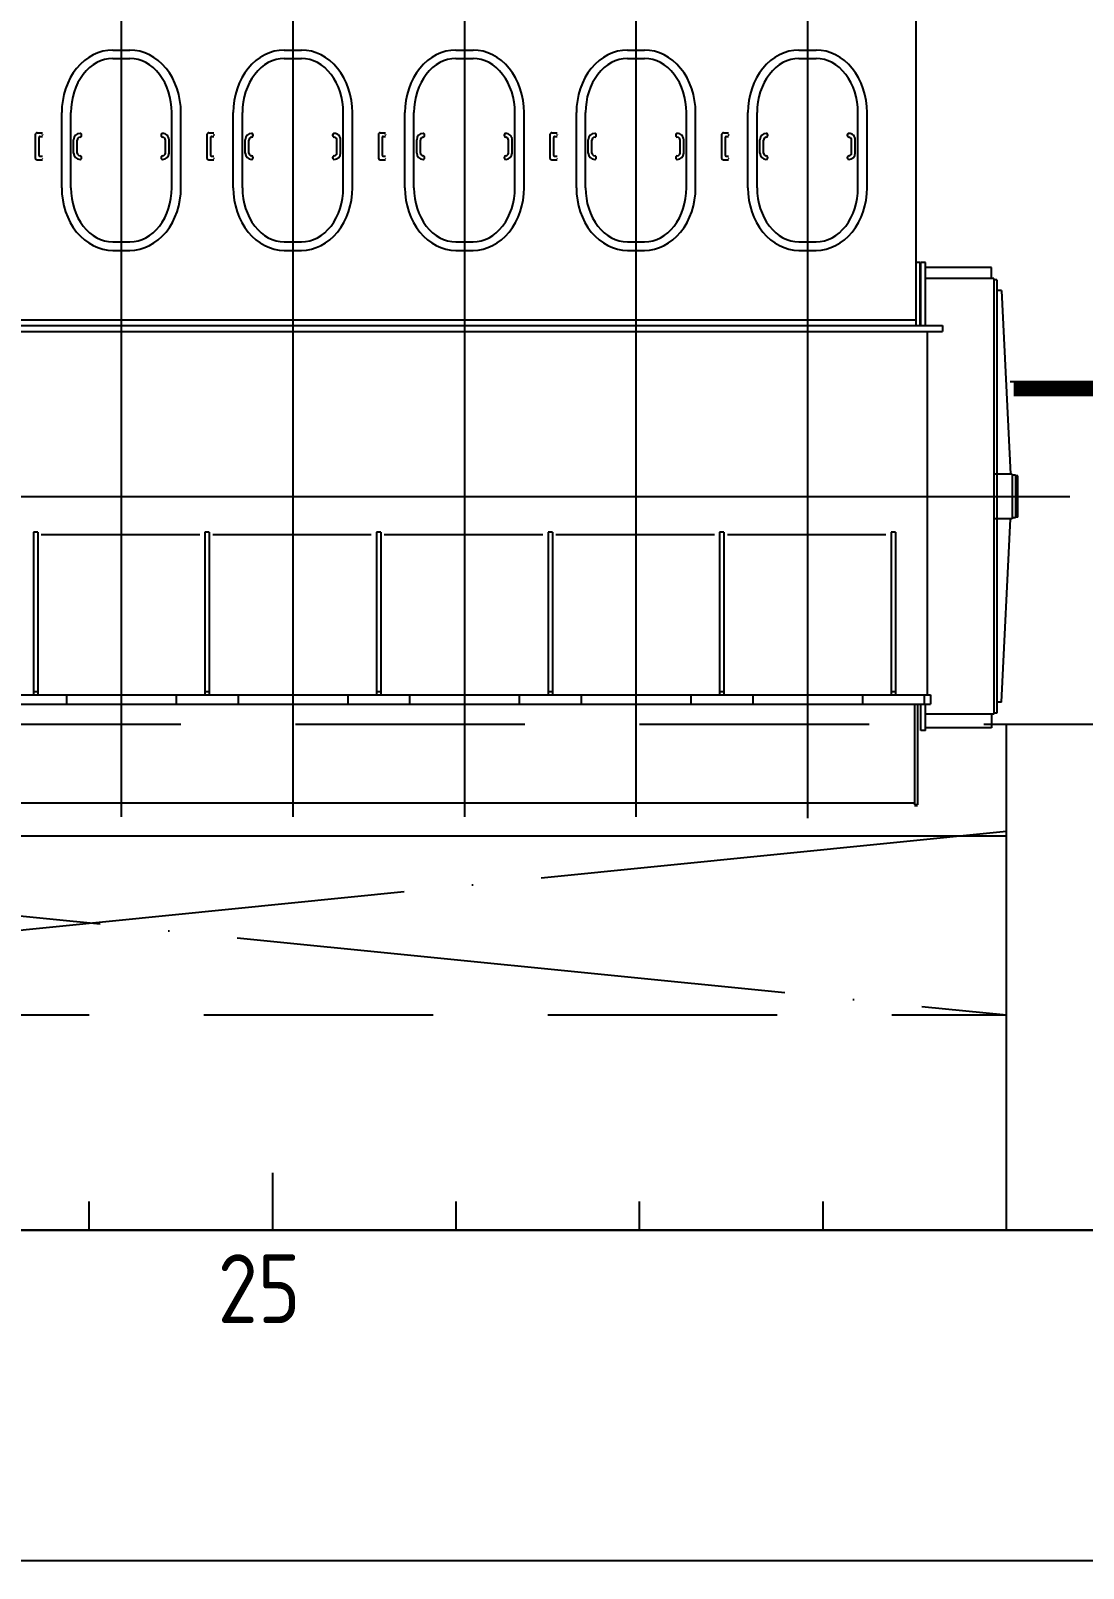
# Model space of a CAD drawing. Header units: millimetres. Extents: x -1838618 to -1600818, y -1770412 to -1553248.
# Drawn here: x -1808359 to -1803770, y -1664319 to -1657614 of the extents above; entities that cross this region are included whole.
import ezdxf

# ---------------------------------------------------------------- set-up
doc = ezdxf.new("R2010")
doc.units = ezdxf.units.MM
doc.header["$LTSCALE"] = 100
doc.header["$PDMODE"] = 35
for name, pattern in [('ACAD_ISO02W100', [15, 12, -3]), ('ACAD_ISO04W100', [30, 24, -3, 0, -3]), ('CENTER2', [28.575, 19.05, -3.175, 3.175, -3.175]), ('DASHED', [0.75, 0.5, -0.25])]:
    doc.linetypes.add(name, pattern=pattern)
for name, color, linetype in [('412equipment', 6, 'Continuous'), ('bc', 7, 'Continuous'), ('bt', 7, 'Continuous')]:
    doc.layers.add(name, color=color, linetype=linetype)
doc.layers.add('415floorplate', color=230, linetype='Continuous', lineweight=50)
doc.styles.get("Standard").update_dxf_attribs({"font": 'gbenor.shx', "width": 0.9, "bigfont": 'gbcbig.shx'})
doc.dimstyles.new('ISO-25', dxfattribs={"dimtxt": 200, "dimasz": 200, "dimexe": 20, "dimexo": 0.625, "dimgap": 35, "dimtad": 1, "dimdec": 0, "dimtxsty": 'Standard', "dimcen": 2.5, "dimclrd": 2, "dimclre": 2, "dimclrt": 2, "dimadec": 0, "dimazin": 0, "dimtfac": 1, "dimtdec": 0, "dimtmove": 0, "dimatfit": 3, "dimfxl": 1, "dimarcsym": 0})

# ---------------------------------------------------------------- blocks, each defined once
blk = doc.blocks.new('ME-1')
at = {"color": 9, "linetype": 'CENTER2', "ltscale": 25.4}
for p, q in [((2189.979575, 6375.71985), (2189.979575, -1397.150425)), ((2937.983725, 6395.238875), (2937.983725, -1397.150425)), ((3685.98445, 6375.71985), (3685.98445, -1397.150425)), ((4433.980975, 6375.71985), (4433.980975, -1397.150425)), ((5181.9771, 6375.71985), (5181.9771, -1403.0777)), ((5655.978025, 745.000075), (5655.978025, 3026.9989)), ((5672.97785, 1019.996275), (5655.977275, 1019.996275)), ((5672.97785, 744.9997), (5672.97785, 1019.996275)), ((5675.974675, 744.9997), (5675.974675, 1020.002375)), ((5695.976275, 1020.002375), (5675.9766, 1020.002375)), ((5695.976275, 744.9997), (5695.976275, 1020.002375)), ((5983.97735, 998.562625), (5695.976275, 998.562625)), ((5993.9771, 949.999625), (5695.976275, 949.999625)), ((5983.97735, 949.999625), (5983.97735, 998.562625)), ((5993.9771, 949.999625), (5993.9771, -950.000375)), ((6006.977575, 944.9997), (5993.9771, 944.9997)), ((6006.977575, 944.9997), (6006.977575, -945.00045)), ((6026.97735, 897.499475), (6006.977575, 897.499475)), ((6026.977275, 897.49975), (6066.977275, 97.49965)), ((235.480525, 745.00275), (5770.9782, 745.00275)), ((297.9767, 770.000075), (5655.978025, 770.000075)), ((5770.9782, 745.001225), (5770.9782, 720.00085)), ((246.9807, 720.00085), (5770.9782, 720.00085)), ((5702.97815, 720.001225), (5702.97815, -865.000525)), ((6073.977125, 97.499625), (5993.9771, 97.499625)), ((6073.977125, 97.499625), (6073.977125, -97.500375)), ((6088.977125, 92.499625), (6073.977125, 92.499625)), ((6088.977125, 92.499625), (6088.977125, -92.500375)), ((6098.977125, 89.999625), (6088.977125, 89.999625)), ((6098.977125, -90.000375), (6098.977125, 89.999625)), ((-310.998125, 0), (6325.588775, 0)), ((6073.977125, -97.500375), (5993.9771, -97.500375)), ((6026.977775, -897.5005), (6066.977775, -97.500425)), ((6088.977125, -92.500375), (6073.977125, -92.500375)), ((6098.977125, -90.000375), (6088.977125, -90.000375)), ((1825.490975, -156.0005), (1806.490725, -156.0005)), ((1806.490725, -156.0005), (1806.490725, -865.000525)), ((1825.490975, -156.0005), (1825.490975, -865.000525)), ((2531.64295, -166.673275), (1840.34045, -166.673275)), ((2573.4875, -156.0005), (2554.48725, -156.0005)), ((2554.48725, -156.0005), (2554.48725, -865.000525)), ((2573.4875, -156.0005), (2573.4875, -865.000525)), ((3279.639075, -166.673275), (2588.3366, -166.673275)), ((3321.484025, -156.0005), (3302.483775, -156.0005)), ((3302.483775, -156.0005), (3302.483775, -865.000525)), ((3321.484025, -156.0005), (3321.484025, -865.000525)), ((4027.635225, -166.673275), (3336.332725, -166.673275)), ((4069.48055, -156.0005), (4050.4803, -156.0005)), ((4050.4803, -156.0005), (4050.4803, -865.000525)), ((4069.48055, -156.0005), (4069.48055, -865.000525)), ((4775.63135, -166.673275), (4084.328875, -166.673275)), ((4817.47705, -156.0005), (4798.476825, -156.0005)), ((4798.476825, -156.0005), (4798.476825, -865.000525)), ((4817.47705, -156.0005), (4817.47705, -865.000525)), ((5523.6275, -166.673275), (4832.325, -166.673275)), ((5546.477925, -156.0005), (5546.477925, -865.000525)), ((5565.477025, -156.0005), (5546.477925, -156.0005)), ((5565.477025, -156.0005), (5565.477025, -865.000525)), ((342.4805, -865.00015), (5717.977925, -865.00015)), ((1825.490975, -852.000425), (1806.490725, -852.000425)), ((1950.9907, -865.000525), (1950.9907, -905.00105)), ((2428.98715, -865.000525), (2428.98715, -905.00105)), ((2573.4875, -852.000425), (2554.48725, -852.000425)), ((2698.987225, -865.000525), (2698.987225, -905.00105)), ((3176.983675, -865.000525), (3176.983675, -905.00105)), ((3321.484025, -852.000425), (3302.483775, -852.000425)), ((3446.98375, -865.000525), (3446.98375, -905.00105)), ((3924.9802, -865.000525), (3924.9802, -905.00105)), ((4069.48055, -852.000425), (4050.4803, -852.000425)), ((4194.980275, -865.000525), (4194.980275, -905.00105)), ((4672.9767, -865.000525), (4672.9767, -905.00105)), ((4817.47705, -852.000425), (4798.476825, -852.000425)), ((4942.976775, -865.000525), (4942.976775, -905.00105)), ((5420.977425, -865.000525), (5420.977425, -905.00105)), ((5565.477025, -852.000425), (5546.477925, -852.000425)), ((5690.9775, -865.000525), (5690.9775, -905.00105)), ((5717.977925, -865.000525), (5717.977925, -905.00145)), ((297.4808, -905.00105), (5717.977925, -905.00105)), ((5647.9767, -905.00145), (5647.9767, -1345.0016)), ((5660.9772, -905.00145), (5660.9772, -1345.0016)), ((5675.974675, -1019.997025), (5675.974675, -905.00145)), ((5695.976275, -1019.997025), (5695.976275, -905.00145)), ((6026.97735, -897.500225), (6006.977575, -897.500225)), ((5993.9771, -950.000375), (5695.976275, -950.000375)), ((5983.97735, -950.000375), (5983.97735, -1008.934775)), ((6006.977575, -945.00045), (5993.9771, -945.00045)), ((5695.976275, -1019.997025), (5675.9766, -1019.997025)), ((5983.97735, -1008.934775), (5695.976275, -1008.934775)), ((324.480475, -1336.00005), (5647.9767, -1336.00005)), ((5660.9772, -1345.0016), (5647.9767, -1345.0016)), ((5648.9712, -1346.997075), (5661.9717, -1346.997075))]:
    blk.add_line(p, q, dxfattribs=at)
at = {"color": 9, "linetype": 'Continuous', "ltscale": 25.4}
for p, q in [((2152.479575, 1946.821758), (2227.479575, 1946.821758)), ((2900.483725, 1946.821758), (2975.483725, 1946.821758)), ((3648.48445, 1946.821758), (3723.48445, 1946.821758)), ((4396.480975, 1946.821758), (4471.480975, 1946.821758)), ((5144.4771, 1946.821758), (5219.4771, 1946.821758)), ((2152.479575, 1909.759746), (2227.479575, 1909.759746)), ((2900.483725, 1909.759746), (2975.483725, 1909.759746)), ((3648.48445, 1909.759746), (3723.48445, 1909.759746)), ((4396.480975, 1909.759746), (4471.480975, 1909.759746)), ((5144.4771, 1909.759746), (5219.4771, 1909.759746)), ((1929.979087, 1346.14085), (1929.979087, 1673.8596)), ((1969.978354, 1346.14085), (1969.978354, 1673.8596)), ((2409.980796, 1346.14085), (2409.980796, 1673.8596)), ((2449.980307, 1346.14085), (2449.980307, 1673.8596)), ((2677.983237, 1346.14085), (2677.983237, 1673.8596)), ((2717.982504, 1346.14085), (2717.982504, 1673.8596)), ((3157.984946, 1346.14085), (3157.984946, 1673.8596)), ((3197.984457, 1346.14085), (3197.984457, 1673.8596)), ((3425.983962, 1346.14085), (3425.983962, 1673.8596)), ((3465.983229, 1346.14085), (3465.983229, 1673.8596)), ((3905.985671, 1346.14085), (3905.985671, 1673.8596)), ((3945.985182, 1346.14085), (3945.985182, 1673.8596)), ((4173.980487, 1346.14085), (4173.980487, 1673.8596)), ((4213.979754, 1346.14085), (4213.979754, 1673.8596)), ((4653.982196, 1346.14085), (4653.982196, 1673.8596)), ((4693.981707, 1346.14085), (4693.981707, 1673.8596)), ((4921.976612, 1346.14085), (4921.976612, 1673.8596)), ((4961.975879, 1346.14085), (4961.975879, 1673.8596)), ((5401.978321, 1346.14085), (5401.978321, 1673.8596)), ((5441.977832, 1346.14085), (5441.977832, 1673.8596)), ((1815.011802, 1577.809551), (1815.011802, 1475.904522)), ((1823.01522, 1585.809292), (1845.988852, 1585.803295)), ((1831.011802, 1565.806377), (1831.011802, 1487.901592)), ((1835.013968, 1569.80616), (1846.012748, 1569.803291)), ((1981.979087, 1497.59544), (1981.979087, 1555.382549)), ((1997.979087, 1497.59544), (1997.979087, 1553.383038)), ((2381.980063, 1497.59544), (2381.980063, 1553.383038)), ((2397.980063, 1497.59544), (2397.980063, 1555.382549)), ((2563.015952, 1577.809551), (2563.015952, 1475.904522)), ((2571.01937, 1585.809292), (2593.993002, 1585.803295)), ((2579.015952, 1565.806377), (2579.015952, 1487.901592)), ((2583.018118, 1569.80616), (2594.016898, 1569.803291)), ((2729.983237, 1497.59544), (2729.983237, 1555.382549)), ((2745.983237, 1497.59544), (2745.983237, 1553.383038)), ((3129.984213, 1497.59544), (3129.984213, 1553.383038)), ((3145.984213, 1497.59544), (3145.984213, 1555.382549)), ((3311.016677, 1577.809551), (3311.016677, 1475.904522)), ((3319.020095, 1585.809292), (3341.993727, 1585.803295)), ((3327.016677, 1565.806377), (3327.016677, 1487.901592)), ((3331.018843, 1569.80616), (3342.017623, 1569.803291)), ((3477.983962, 1497.59544), (3477.983962, 1555.382549)), ((3493.983962, 1497.59544), (3493.983962, 1553.383038)), ((3877.984938, 1497.59544), (3877.984938, 1553.383038)), ((3893.984938, 1497.59544), (3893.984938, 1555.382549)), ((4059.013202, 1577.809551), (4059.013202, 1475.904522)), ((4067.01662, 1585.809292), (4089.990252, 1585.803295)), ((4075.013202, 1565.806377), (4075.013202, 1487.901592)), ((4079.015368, 1569.80616), (4090.014148, 1569.803291)), ((4225.980487, 1497.59544), (4225.980487, 1555.382549)), ((4241.980487, 1497.59544), (4241.980487, 1553.383038)), ((4625.981463, 1497.59544), (4625.981463, 1553.383038)), ((4641.981463, 1497.59544), (4641.981463, 1555.382549)), ((4807.009327, 1577.809551), (4807.009327, 1475.904522)), ((4815.012745, 1585.809292), (4837.986377, 1585.803295)), ((4823.009327, 1565.806377), (4823.009327, 1487.901592)), ((4827.011493, 1569.80616), (4838.010273, 1569.803291)), ((4973.976612, 1497.59544), (4973.976612, 1555.382549)), ((4989.976612, 1497.59544), (4989.976612, 1553.383038)), ((5373.977588, 1497.59544), (5373.977588, 1553.383038)), ((5389.977588, 1497.59544), (5389.977588, 1555.382549)), ((1835.011832, 1483.901438), (1846.035025, 1483.898561)), ((2583.015982, 1483.901438), (2594.039175, 1483.898561)), ((3331.016707, 1483.901438), (3342.0399, 1483.898561)), ((4079.013232, 1483.901438), (4090.036425, 1483.898561)), ((4827.009357, 1483.901438), (4838.03255, 1483.898561)), ((1823.010337, 1467.904568), (1846.01229, 1467.898567)), ((2571.014487, 1467.904568), (2594.01644, 1467.898567)), ((3319.015212, 1467.904568), (3342.017165, 1467.898567)), ((4067.011737, 1467.904568), (4090.01369, 1467.898567)), ((4815.007862, 1467.904568), (4838.009815, 1467.898567)), ((2152.479575, 1110.240215), (2227.479575, 1110.240215)), ((2152.479575, 1073.178692), (2227.479575, 1073.178692)), ((2900.483725, 1110.240215), (2975.483725, 1110.240215)), ((2900.483725, 1073.178692), (2975.483725, 1073.178692)), ((3648.48445, 1110.240215), (3723.48445, 1110.240215)), ((3648.48445, 1073.178692), (3723.48445, 1073.178692)), ((4396.480975, 1110.240215), (4471.480975, 1110.240215)), ((4396.480975, 1073.178692), (4471.480975, 1073.178692)), ((5144.4771, 1110.240215), (5219.4771, 1110.240215)), ((5144.4771, 1073.178692), (5219.4771, 1073.178692))]:
    blk.add_line(p, q, dxfattribs=at)
for centre, radius, start, end in [((1823.011802, 1577.809551), 7.999999, 89.9846830005, 180.000019997), ((1835.012046, 1565.806377), 3.999999, 89.9846830005, 180.000019997), ((2009.979575, 1555.382549), 28, 89.9999829979, 179.9999659958), ((2011.978843, 1553.383038), 14.000002, 98.2134220027, 180.000019997), ((2369.979575, 1555.382549), 28, 359.9999629942, 89.9999829979), ((2367.980307, 1553.383038), 14.000002, 359.9999629942, 81.786543998), ((2571.015952, 1577.809551), 7.999999, 89.9846830005, 180.000019997), ((2583.016196, 1565.806377), 3.999999, 89.9846830005, 180.000019997), ((2757.983725, 1555.382549), 28, 89.9999829979, 179.9999659958), ((2759.982993, 1553.383038), 14.000002, 98.2134220027, 180.000019997), ((3117.983725, 1555.382549), 28, 359.9999629942, 89.9999829979), ((3115.984457, 1553.383038), 14.000002, 359.9999629942, 81.786543998), ((3319.016677, 1577.809551), 7.999999, 89.9846830005, 180.000019997), ((3331.016921, 1565.806377), 3.999999, 89.9846830005, 180.000019997), ((3505.98445, 1555.382549), 28, 89.9999829979, 179.9999659958), ((3507.983718, 1553.383038), 14.000002, 98.2134220027, 180.000019997), ((3865.98445, 1555.382549), 28, 359.9999629942, 89.9999829979), ((3863.985182, 1553.383038), 14.000002, 359.9999629942, 81.786543998), ((4067.013202, 1577.809551), 7.999999, 89.9846830005, 180.000019997), ((4079.013446, 1565.806377), 3.999999, 89.9846830005, 180.000019997), ((4253.980975, 1555.382549), 28, 89.9999829979, 179.9999659958), ((4255.980243, 1553.383038), 14.000002, 98.2134220027, 180.000019997), ((4613.980975, 1555.382549), 28, 359.9999629942, 89.9999829979), ((4611.981707, 1553.383038), 14.000002, 359.9999629942, 81.786543998), ((4815.009327, 1577.809551), 7.999999, 89.9846830005, 180.000019997), ((4827.009571, 1565.806377), 3.999999, 89.9846830005, 180.000019997), ((5001.9771, 1555.382549), 28, 89.9999829979, 179.9999659958), ((5003.976368, 1553.383038), 14.000002, 98.2134220027, 180.000019997), ((5361.9771, 1555.382549), 28, 359.9999629942, 89.9999829979), ((5359.977832, 1553.383038), 14.000002, 359.9999629942, 81.786543998), ((1823.011802, 1475.904522), 7.999999, 180.000019997, 269.9857960012), ((1835.012046, 1487.901592), 3.999999, 180.000019997, 269.9868889982), ((2009.979575, 1497.59544), 28, 179.9999659958, 269.999838997), ((2009.979575, 1497.59544), 11.999996, 179.9999659958, 269.999838997), ((2369.979575, 1497.59544), 11.999996, 270.0001269988, 0.0000179959), ((2369.979575, 1497.59544), 28, 270.0001269988, 0.0000179959), ((2571.015952, 1475.904522), 7.999999, 180.000019997, 269.9857960012), ((2583.016196, 1487.901592), 3.999999, 180.000019997, 269.9868889982), ((2757.983725, 1497.59544), 28, 179.9999659958, 269.999838997), ((2757.983725, 1497.59544), 11.999996, 179.9999659958, 269.999838997), ((3117.983725, 1497.59544), 11.999996, 270.0001269988, 0.0000179959), ((3117.983725, 1497.59544), 28, 270.0001269988, 0.0000179959), ((3319.016677, 1475.904522), 7.999999, 180.000019997, 269.9857960012), ((3331.016921, 1487.901592), 3.999999, 180.000019997, 269.9868889982), ((3505.98445, 1497.59544), 28, 179.9999659958, 269.999838997), ((3505.98445, 1497.59544), 11.999996, 179.9999659958, 269.999838997), ((3865.98445, 1497.59544), 11.999996, 270.0001269988, 0.0000179959), ((3865.98445, 1497.59544), 28, 270.0001269988, 0.0000179959), ((4067.013202, 1475.904522), 7.999999, 180.000019997, 269.9857960012), ((4079.013446, 1487.901592), 3.999999, 180.000019997, 269.9868889982), ((4253.980975, 1497.59544), 28, 179.9999659958, 269.999838997), ((4253.980975, 1497.59544), 11.999996, 179.9999659958, 269.999838997), ((4613.980975, 1497.59544), 11.999996, 270.0001269988, 0.0000179959), ((4613.980975, 1497.59544), 28, 270.0001269988, 0.0000179959), ((4815.009327, 1475.904522), 7.999999, 180.000019997, 269.9857960012), ((4827.009571, 1487.901592), 3.999999, 180.000019997, 269.9868889982), ((5001.9771, 1497.59544), 28, 179.9999659958, 269.999838997), ((5001.9771, 1497.59544), 11.999996, 179.9999659958, 269.999838997), ((5361.9771, 1497.59544), 11.999996, 270.0001269988, 0.0000179959), ((5361.9771, 1497.59544), 28, 270.0001269988, 0.0000179959)]:
    blk.add_arc(centre, radius, start, end, dxfattribs=at)
at = {"color": 9, "linetype": 'Continuous'}
for centre, major_axis, ratio, start_param, end_param in [((2152.479567, 1673.859585), (-0.000015, 272.959963), 0.815138, 6.2831852557, 7.8539816443), ((2227.479583, 1673.859585), (0.000015, 272.959963), 0.815138, 4.7123889701, 6.2831853586), ((2900.483717, 1673.859585), (-0.000015, 272.959963), 0.815138, 6.2831852557, 7.8539816443), ((2975.483733, 1673.859585), (0.000015, 272.959963), 0.815138, 4.7123889701, 6.2831853586), ((3648.484442, 1673.859585), (-0.000015, 272.959963), 0.815138, 6.2831852557, 7.8539816443), ((3723.484458, 1673.859585), (0.000015, 272.959963), 0.815138, 4.7123889701, 6.2831853586), ((4396.480967, 1673.859585), (-0.000015, 272.959963), 0.815138, 6.2831852557, 7.8539816443), ((4471.480983, 1673.859585), (0.000015, 272.959963), 0.815138, 4.7123889701, 6.2831853586), ((5144.477092, 1673.859585), (-0.000015, 272.959963), 0.815138, 6.2831852557, 7.8539816443), ((5219.477108, 1673.859585), (0.000015, 272.959963), 0.815138, 4.7123889701, 6.2831853586), ((2152.479583, 1673.8596), (-0.000008, 235.900041), 0.773633, 0, 1.5707963341), ((2227.479567, 1673.8596), (0.000008, 235.900041), 0.773633, 4.7123889731, 6.2831853072), ((2900.483733, 1673.8596), (-0.000008, 235.900041), 0.773633, 0, 1.5707963341), ((2975.483717, 1673.8596), (0.000008, 235.900041), 0.773633, 4.7123889731, 6.2831853072), ((3648.484458, 1673.8596), (-0.000008, 235.900041), 0.773633, 0, 1.5707963341), ((3723.484442, 1673.8596), (0.000008, 235.900041), 0.773633, 4.7123889731, 6.2831853072), ((4396.480983, 1673.8596), (-0.000008, 235.900041), 0.773633, 0, 1.5707963341), ((4471.480967, 1673.8596), (0.000008, 235.900041), 0.773633, 4.7123889731, 6.2831853072), ((5144.477108, 1673.8596), (-0.000008, 235.900041), 0.773633, 0, 1.5707963341), ((5219.477092, 1673.8596), (0.000008, 235.900041), 0.773633, 4.7123889731, 6.2831853072), ((1846.011802, 1577.803692), (0.32, 0), 0.499997, 3.1415926536, 6.2831853072), ((2009.979575, 1575.382793), (0, 7.999992), 0.828898, 3.1415926536, 6.2831853072), ((2369.979575, 1575.382793), (0, 7.999992), 0.828898, 0, 3.1415926536), ((2594.015952, 1577.803692), (0.32, 0), 0.499997, 3.1415926536, 6.2831853072), ((2757.983725, 1575.382793), (0, 7.999992), 0.828898, 3.1415926536, 6.2831853072), ((3117.983725, 1575.382793), (0, 7.999992), 0.828898, 0, 3.1415926536), ((3342.016677, 1577.803692), (0.32, 0), 0.499997, 3.1415926536, 6.2831853072), ((3505.98445, 1575.382793), (0, 7.999992), 0.828898, 3.1415926536, 6.2831853072), ((3865.98445, 1575.382793), (0, 7.999992), 0.828898, 0, 3.1415926536), ((4090.013202, 1577.803692), (0.32, 0), 0.499997, 3.1415926536, 6.2831853072), ((4253.980975, 1575.382793), (0, 7.999992), 0.828898, 3.1415926536, 6.2831853072), ((4613.980975, 1575.382793), (0, 7.999992), 0.828898, 0, 3.1415926536), ((4838.009327, 1577.803692), (0.32, 0), 0.499997, 3.1415926536, 6.2831853072), ((5001.9771, 1575.382793), (0, 7.999992), 0.828898, 3.1415926536, 6.2831853072), ((5361.9771, 1575.382793), (0, 7.999992), 0.828898, 0, 3.1415926536), ((1846.011802, 1475.898907), (0.32, 0), 0.499996, 3.1415926536, 6.2831853072), ((2009.979575, 1477.594952), (0, 8), 0.828897, 3.1415926536, 6.2831853072), ((2369.979575, 1477.594952), (0, 8), 0.828897, 0, 3.1415926536), ((2594.015952, 1475.898907), (0.32, 0), 0.499996, 3.1415926536, 6.2831853072), ((2757.983725, 1477.594952), (0, 8), 0.828897, 3.1415926536, 6.2831853072), ((3117.983725, 1477.594952), (0, 8), 0.828897, 0, 3.1415926536), ((3342.016677, 1475.898907), (0.32, 0), 0.499996, 3.1415926536, 6.2831853072), ((3505.98445, 1477.594952), (0, 8), 0.828897, 3.1415926536, 6.2831853072), ((3865.98445, 1477.594952), (0, 8), 0.828897, 0, 3.1415926536), ((4090.013202, 1475.898907), (0.32, 0), 0.499996, 3.1415926536, 6.2831853072), ((4253.980975, 1477.594952), (0, 8), 0.828897, 3.1415926536, 6.2831853072), ((4613.980975, 1477.594952), (0, 8), 0.828897, 0, 3.1415926536), ((4838.009327, 1475.898907), (0.32, 0), 0.499996, 3.1415926536, 6.2831853072), ((5001.9771, 1477.594952), (0, 8), 0.828897, 3.1415926536, 6.2831853072), ((5361.9771, 1477.594952), (0, 8), 0.828897, 0, 3.1415926536), ((2152.479567, 1346.140865), (-0.000015, -272.959963), 0.815138, 4.7123889701, 6.2831853586), ((2152.479583, 1346.14085), (-0.000008, -235.900041), 0.773633, 4.7123889731, 6.2831853072), ((2227.479567, 1346.14085), (0.000008, -235.900041), 0.773633, 0, 1.5707963341), ((2227.479583, 1346.140865), (0.000015, -272.959963), 0.815138, 6.2831852557, 7.8539816443), ((2900.483717, 1346.140865), (-0.000015, -272.959963), 0.815138, 4.7123889701, 6.2831853586), ((2900.483733, 1346.14085), (-0.000008, -235.900041), 0.773633, 4.7123889731, 6.2831853072), ((2975.483717, 1346.14085), (0.000008, -235.900041), 0.773633, 0, 1.5707963341), ((2975.483733, 1346.140865), (0.000015, -272.959963), 0.815138, 6.2831852557, 7.8539816443), ((3648.484442, 1346.140865), (-0.000015, -272.959963), 0.815138, 4.7123889701, 6.2831853586), ((3648.484458, 1346.14085), (-0.000008, -235.900041), 0.773633, 4.7123889731, 6.2831853072), ((3723.484442, 1346.14085), (0.000008, -235.900041), 0.773633, 0, 1.5707963341), ((3723.484458, 1346.140865), (0.000015, -272.959963), 0.815138, 6.2831852557, 7.8539816443), ((4396.480967, 1346.140865), (-0.000015, -272.959963), 0.815138, 4.7123889701, 6.2831853586), ((4396.480983, 1346.14085), (-0.000008, -235.900041), 0.773633, 4.7123889731, 6.2831853072), ((4471.480967, 1346.14085), (0.000008, -235.900041), 0.773633, 0, 1.5707963341), ((4471.480983, 1346.140865), (0.000015, -272.959963), 0.815138, 6.2831852557, 7.8539816443), ((5144.477092, 1346.140865), (-0.000015, -272.959963), 0.815138, 4.7123889701, 6.2831853586), ((5144.477108, 1346.14085), (-0.000008, -235.900041), 0.773633, 4.7123889731, 6.2831853072), ((5219.477092, 1346.14085), (0.000008, -235.900041), 0.773633, 0, 1.5707963341), ((5219.477108, 1346.140865), (0.000015, -272.959963), 0.815138, 6.2831852557, 7.8539816443)]:
    blk.add_ellipse(centre, major_axis=major_axis, ratio=ratio, start_param=start_param, end_param=end_param, dxfattribs=at)
blk = doc.blocks.new('*D70')
at = {"color": 2, "lineweight": -2, "transparency": 16777216}
for p, q in [((-1818504.3, -1662846), (-1818504.3, -1664305.6)), ((-1800104.3, -1662846.6), (-1800104.3, -1664305.6)), ((-1818304.3, -1664285.6), (-1800304.3, -1664285.6))]:
    blk.add_line(p, q, dxfattribs=at)
at = {"color": 2, "transparency": 16777216}
for points in [[(-1818304.3, -1664252.3), (-1818304.3, -1664319), (-1818504.3, -1664285.6)], [(-1800304.3, -1664252.3), (-1800304.3, -1664319), (-1800104.3, -1664285.6)]]:
    blk.add_solid(points, dxfattribs=at)
at = {"layer": 'Defpoints', "color": 0, "transparency": 16777216}
for p in [(-1818504.3, -1662845.3), (-1800104.3, -1662846), (-1800104.3, -1664285.6)]:
    blk.add_point(p, dxfattribs=at)
at = {"color": 2, "transparency": 16777216, "insert": (-1809304.3, -1664150.6), "char_height": 200, "attachment_point": 5}
blk.add_mtext('18400', dxfattribs=at)
blk = doc.blocks.new('COORD')
at = {"color": 4}
for p, q in [((18600, 0), (18600, 250)), ((17800, 0), (17800, 125)), ((18600, 0), (18600, 125)), ((19400, 0), (19400, 125)), ((20200, 0), (20200, 125)), ((21000, 0), (21000, 125)), ((21800, 0), (21800, 125)), ((-3960, 0), (177600, 0))]:
    blk.add_line(p, q, dxfattribs=at)
blk.add_text('25', height=300, dxfattribs=at).set_placement((18360.6, -404.5))

msp = doc.modelspace()

# ---------------------------------------------------------------- linework, layer by layer
at = {"color": 5, "linetype": 'ACAD_ISO02W100', "ltscale": 20}
for p, q in [((-1804104.3, -1662845.3), (-1804104.3, -1660640.3)), ((-1810528.1, -1661125.3), (-1804104.3, -1661125.3))]:
    msp.add_line(p, q, dxfattribs=at)
at = {"color": 9, "linetype": 'ACAD_ISO04W100'}
for p, q in [((-1812104.3, -1661906), (-1804104.3, -1661105.3)), ((-1810444.1, -1661269.8), (-1804104.3, -1661906))]:
    msp.add_line(p, q, dxfattribs=at)
at = {"color": 2}
msp.add_line((-1829864.3, -1662845.3), (-1648304.3, -1662845.3), dxfattribs=at)
at = {"color": 6}
msp.add_line((-1653484.3, -1662845.3), (-1815059.1, -1662845.3), dxfattribs=at)
at = {"color": 6, "ltscale": 1300}
msp.add_lwpolyline([(-1808445.1, -1662845.3), (-1808355.3, -1662845.3), (-1808264.3, -1662845.3), (-1808264.3, -1662845.3), (-1808173.3, -1662845.3), (-1808081.2, -1662845.3), (-1807987.7, -1662845.3), (-1807987.7, -1662845.3), (-1807894.2, -1662845.3), (-1807799.3, -1662845.3), (-1807702.9, -1662845.3), (-1807702.9, -1662845.3), (-1807606.4, -1662845.3), (-1807508.4, -1662845.3), (-1807408.6, -1662845.3), (-1807408.6, -1662845.3), (-1807308.8, -1662845.3), (-1807207.2, -1662845.3), (-1807103.5, -1662845.3), (-1807103.5, -1662845.3), (-1806999.9, -1662845.3), (-1806894.2, -1662845.3), (-1806786.3, -1662845.3), (-1806786.3, -1662845.3), (-1806678.4, -1662845.3), (-1806568.3, -1662845.3), (-1806455.7, -1662845.3), (-1806455.7, -1662845.3), (-1806366.8, -1662845.3), (-1806276.4, -1662845.3), (-1806184.4, -1662845.3), (-1806184.4, -1662845.3), (-1806092.5, -1662845.3), (-1805999.1, -1662845.3), (-1805904.3, -1662845.3), (-1805904.3, -1662845.3), (-1805809.4, -1662845.3), (-1805713.1, -1662845.3), (-1805615.5, -1662845.3), (-1805615.5, -1662845.3), (-1805517.8, -1662845.3), (-1805418.7, -1662845.3), (-1805318.3, -1662845.3), (-1805318.3, -1662845.3), (-1805217.9, -1662845.3), (-1805116.1, -1662845.3), (-1805013.1, -1662845.3), (-1805013.1, -1662845.3), (-1804910, -1662845.3), (-1804805.6, -1662845.3), (-1804700.1, -1662845.3), (-1804700.1, -1662845.3), (-1804594.5, -1662845.3), (-1804487.6, -1662845.3), (-1804379.6, -1662845.3), (-1804379.6, -1662845.3), (-1804271.5, -1662845.3), (-1804162.3, -1662845.3), (-1804051.9, -1662845.3), (-1804051.9, -1662845.3), (-1803889.9, -1662845.3), (-1803725.5, -1662845.3)], dxfattribs=at)
at = {"layer": '415floorplate', "color": 1, "linetype": 'CENTER2', "lineweight": -3}
for p, q in [((-1800104.3, -1659145.4), (-1804089.4, -1659145.2)), ((-1800104.3, -1659205.3), (-1804072.5, -1659205.3))]:
    msp.add_line(p, q, dxfattribs=at)
at = {"layer": '415floorplate', "color": 1, "linetype": 'CENTER2', "lineweight": -3, "ltscale": 2, "const_width": 60}
msp.add_lwpolyline([(-1800104.3, -1659175.3), (-1804073.8, -1659175.5)], dxfattribs=at)
at = {"layer": 'bc', "color": 6}
for points in [[(-1808445.1, -1662845.3), (-1808355.3, -1662845.3), (-1808264.3, -1662845.3), (-1808264.3, -1662845.3), (-1808173.3, -1662845.3), (-1808081.2, -1662845.3), (-1807987.7, -1662845.3), (-1807987.7, -1662845.3), (-1807894.2, -1662845.3), (-1807799.3, -1662845.3), (-1807702.9, -1662845.3), (-1807702.9, -1662845.3), (-1807606.4, -1662845.3), (-1807508.4, -1662845.3), (-1807408.6, -1662845.3), (-1807408.6, -1662845.3), (-1807308.8, -1662845.3), (-1807207.2, -1662845.3), (-1807103.5, -1662845.3), (-1807103.5, -1662845.3), (-1806999.9, -1662845.3), (-1806894.2, -1662845.3), (-1806786.3, -1662845.3), (-1806786.3, -1662845.3), (-1806678.4, -1662845.3), (-1806568.3, -1662845.3), (-1806455.7, -1662845.3), (-1806455.7, -1662845.3), (-1806366.8, -1662845.3), (-1806276.4, -1662845.3), (-1806184.4, -1662845.3), (-1806184.4, -1662845.3), (-1806092.5, -1662845.3), (-1805999.1, -1662845.3), (-1805904.3, -1662845.3), (-1805904.3, -1662845.3), (-1805809.4, -1662845.3), (-1805713.1, -1662845.3), (-1805615.5, -1662845.3), (-1805615.5, -1662845.3), (-1805517.8, -1662845.3), (-1805418.7, -1662845.3), (-1805318.3, -1662845.3), (-1805318.3, -1662845.3), (-1805217.9, -1662845.3), (-1805116.1, -1662845.3), (-1805013.1, -1662845.3), (-1805013.1, -1662845.3), (-1804910, -1662845.3), (-1804805.6, -1662845.3), (-1804700.1, -1662845.3), (-1804700.1, -1662845.3), (-1804594.5, -1662845.3), (-1804487.6, -1662845.3), (-1804379.6, -1662845.3), (-1804379.6, -1662845.3), (-1804271.5, -1662845.3), (-1804162.3, -1662845.3), (-1804051.9, -1662845.3), (-1804051.9, -1662845.3), (-1803889.9, -1662845.3), (-1803725.5, -1662845.3)], [(-1808388.7, -1662845.3), (-1808332.8, -1662845.3), (-1808272.8, -1662845.3), (-1808272.8, -1662845.3), (-1808212.7, -1662845.3), (-1808148.4, -1662845.3), (-1808079.1, -1662845.3), (-1808079.1, -1662845.3), (-1808006, -1662845.3), (-1807927.3, -1662845.3), (-1807843.9, -1662845.3), (-1807843.9, -1662845.3), (-1807760.6, -1662845.3), (-1807672.5, -1662845.3), (-1807580.4, -1662845.3), (-1807580.4, -1662845.3), (-1807488.4, -1662845.3), (-1807392.4, -1662845.3), (-1807293.4, -1662845.3), (-1807293.4, -1662845.3), (-1807194.3, -1662845.3), (-1807092.1, -1662845.3), (-1806987.6, -1662845.3), (-1806987.6, -1662845.3), (-1806883.1, -1662845.3), (-1806776.2, -1662845.3), (-1806667.9, -1662845.3), (-1806667.9, -1662845.3), (-1806559.5, -1662845.3), (-1806449.6, -1662845.3), (-1806339, -1662845.3), (-1806339, -1662845.3), (-1806228.4, -1662845.3), (-1806117.1, -1662845.3), (-1806005.9, -1662845.3), (-1806005.9, -1662845.3), (-1805894.6, -1662845.3), (-1805783.5, -1662845.3), (-1805673.2, -1662845.3), (-1805673.2, -1662845.3), (-1805586.2, -1662845.3), (-1805499.7, -1662845.3), (-1805413.4, -1662845.3), (-1805413.4, -1662845.3), (-1805327.2, -1662845.3), (-1805241.1, -1662845.3), (-1805155, -1662845.3), (-1805155, -1662845.3), (-1805068.9, -1662845.3), (-1804982.7, -1662845.3), (-1804896, -1662845.3), (-1804896, -1662845.3), (-1804809.4, -1662845.3), (-1804722.4, -1662845.3), (-1804634.6, -1662845.3), (-1804634.6, -1662845.3), (-1804546.8, -1662845.3), (-1804458.3, -1662845.3), (-1804368.7, -1662845.3), (-1804368.7, -1662845.3), (-1804279.2, -1662845.3), (-1804188.6, -1662845.3), (-1804096.6, -1662845.3), (-1804096.6, -1662845.3), (-1804004.6, -1662845.3), (-1803911.2, -1662845.3), (-1803816.1, -1662845.3), (-1803816.1, -1662845.3), (-1803721, -1662845.3)]]:
    msp.add_lwpolyline(points, dxfattribs=at)
at = {"layer": 'bt', "color": 5, "linetype": 'DASHED', "ltscale": 20}
for p, q in [((-1801704.3, -1660640.3), (-1818504.3, -1660640.3)), ((-1812104.3, -1661906), (-1804104.3, -1661906))]:
    msp.add_line(p, q, dxfattribs=at)

# ---------------------------------------------------------------- block references
at = {"lineweight": -3}
msp.add_blockref('ME-1', (-1810154.3, -1659645.3), dxfattribs=at)
at = {"layer": '412equipment', "color": 7}
msp.add_blockref('COORD', (-1825904.3, -1662845.3), dxfattribs=at)

# ---------------------------------------------------------------- dimensions: what is measured, and where the dimension line sits
dim = msp.add_linear_dim(base=(-1800104.3, -1664285.6), p1=(-1818504.3, -1662845.3), p2=(-1800104.3, -1662846), dimstyle='ISO-25')
dim.commit()
dim.dimension.update_dxf_attribs({"geometry": '*D70', "text_midpoint": (-1809304.3, -1664150.6)})

doc.saveas('drawing.dxf')
